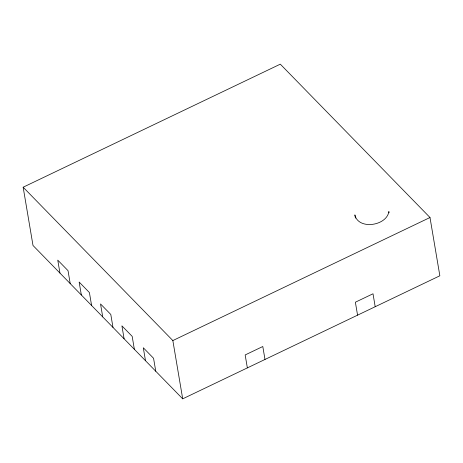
<?xml version="1.0" encoding="UTF-8"?>
<svg xmlns="http://www.w3.org/2000/svg" width="463" height="463" viewBox="0 0 463 463"><rect width="100%" height="100%" fill="white"/><g stroke="black" fill="none" stroke-linecap="round" stroke-linejoin="round"><path stroke-width="0.69" d="M23.15 187.214L280.3 64.166L429.994 217.517L439.85 275.786L182.7 398.834L33.006 245.483L23.15 187.214L172.844 340.565L182.7 398.834M172.844 340.565L429.994 217.517M389.094 212.777L388.874 211.481C386.941 225.851 358.304 230.29 354.872 214.896L355.416 218.137M375.198 306.726L373.004 293.779L355.37 302.212L357.563 315.164M264.986 359.456L262.799 346.509L245.164 354.947L247.352 367.894M155.753 371.228L153.566 358.281L143.298 347.765L145.492 360.712M134.368 349.322L132.181 336.37L121.914 325.859L124.107 338.806M112.984 327.416L110.796 314.464L100.529 303.948L102.722 316.9M91.599 305.505L89.411 292.558L79.144 282.042L81.338 294.989M70.214 283.599L68.026 270.652L57.759 260.137L59.953 273.083"/></g></svg>
